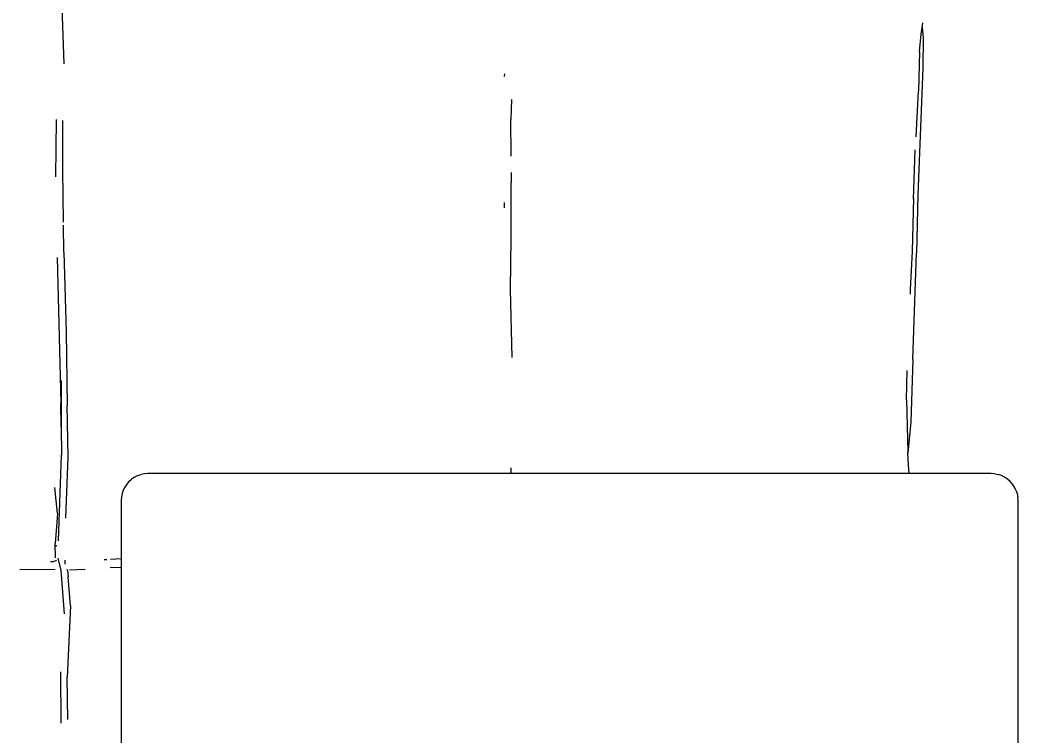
# Model space of a CAD drawing. Header units: millimetres. Extents: x -41292 to 298682, y -22072 to 33155.
# Drawn here: x 35184 to 36520, y 3429 to 4388 of the extents above; entities that cross this region are included whole.
import ezdxf

# ---------------------------------------------------------------- set-up
doc = ezdxf.new("R2010")
doc.units = ezdxf.units.MM

# ---------------------------------------------------------------- blocks, each defined once
blk = doc.blocks.new('AHSISHEUD')
for p, q in [((35866.9, 22079), (35870.2, 21976.8)), ((37017.4, 22016.6), (37018.7, 22025.6)), ((37018.7, 22025.6), (37019.6, 22031.8)), ((37018.7, 22025.6), (37020.1, 22011.6)), ((37015.2, 21993.5), (37017.4, 22016.6)), ((37020.1, 22011.6), (37019.6, 21971)), ((37015.2, 21993.5), (37014, 21940.6)), ((37019.6, 21971), (37013.2, 21801.6)), ((36460.2, 21960), (36460.3, 21963.7)), ((37012.1, 21905.8), (37014, 21940.6)), ((36469.4, 21929.2), (36468.4, 21902.5)), ((35859.8, 21826), (35860.7, 21902.6)), ((35860.7, 21902.6), (35860.7, 21902.7)), ((35868.9, 21835.1), (35868.9, 21901)), ((36468.8, 21853.4), (36468.4, 21902.5)), ((37010.8, 21879.4), (37012.1, 21905.8)), ((37007, 21795.8), (37009.5, 21861.9)), ((35869.8, 21764.9), (35868.9, 21835.1)), ((36468.8, 21831.6), (36468.7, 21818.2)), ((36468.8, 21743.9), (36468.7, 21818.2)), ((37007.1, 21797.8), (37005.5, 21725.7)), ((37013.2, 21801.6), (37011.3, 21723.6)), ((37013.2, 21801.6), (37012.5, 21783.6)), ((36459.9, 21784.2), (36459.9, 21791.4)), ((35870.3, 21724.9), (35869.8, 21761.3)), ((36468.2, 21675), (36468.8, 21743.9)), ((37005.5, 21725.7), (37002.6, 21675)), ((35861.5, 21717.7), (35866.6, 21523)), ((35870.3, 21724.9), (35873.4, 21617.7)), ((37006.5, 21581.4), (37011.3, 21723.6)), ((36470.3, 21584.2), (36468.2, 21675)), ((37002.6, 21675), (37002.6, 21668.8)), ((35873.4, 21617.7), (35874.8, 21520)), ((37006.5, 21581.4), (37003.8, 21497.7)), ((36997.7, 21527.2), (36998.7, 21566.7)), ((35866.7, 21553.2), (35866.9, 21491.1)), ((36997.7, 21527.2), (36999.5, 21457.5)), ((35866.9, 21491.1), (35866.6, 21523)), ((35876.1, 21450.5), (35874.8, 21520)), ((35866.9, 21491.1), (35867.1, 21453.3)), ((37003.8, 21497.7), (36999.6, 21456.1)), ((35863.3, 21338.7), (35867.1, 21453.3)), ((35873.1, 21368.9), (35876.1, 21450.5)), ((36999.6, 21456.1), (36999.5, 21457.5)), ((37000.5, 21440.2), (36999.6, 21456.1)), ((36468.4, 21436.4), (36468.6, 21428.7)), ((37001.2, 21428.7), (37000.5, 21440.2)), ((35957.6, 21418.2), (35961.1, 21421.3)), ((35965, 21423.9), (35961.1, 21421.3)), ((35965, 21423.9), (35969.2, 21425.9)), ((35969.2, 21425.9), (35973.7, 21427.4)), ((35978.3, 21428.4), (35973.7, 21427.4)), ((35983, 21428.7), (35978.3, 21428.4)), ((36468.6, 21428.7), (35983, 21428.7)), ((37001.2, 21428.7), (36468.6, 21428.7)), ((37111.1, 21428.7), (37001.2, 21428.7)), ((37115.8, 21428.4), (37111.1, 21428.7)), ((37115.8, 21428.4), (37120.4, 21427.4)), ((37124.9, 21425.9), (37120.4, 21427.4)), ((37129.1, 21423.9), (37124.9, 21425.9)), ((37133, 21421.3), (37129.1, 21423.9)), ((37136.5, 21418.2), (37133, 21421.3)), ((35861.9, 21375.1), (35858.6, 21410.1)), ((35949.8, 21406.5), (35948.3, 21402.1)), ((35951.9, 21410.7), (35949.8, 21406.5)), ((35954.5, 21414.6), (35951.9, 21410.7)), ((35957.6, 21418.2), (35954.5, 21414.6)), ((37139.6, 21414.6), (37136.5, 21418.2)), ((37142.2, 21410.7), (37139.6, 21414.6)), ((37144.3, 21406.5), (37142.2, 21410.7)), ((37144.3, 21406.5), (37145.8, 21402.1)), ((35947.4, 21397.5), (35947, 21392.8)), ((35947, 21392.8), (35947, 21314.4)), ((35948.3, 21402.1), (35947.4, 21397.5)), ((37145.8, 21402.1), (37146.7, 21397.5)), ((37147, 21392.8), (37146.7, 21397.5)), ((37147, 20964.6), (37147, 21392.8)), ((35861.9, 21375.1), (35858.9, 21335.1)), ((35859.1, 21315.9), (35858.9, 21335.1)), ((35860.3, 21331.3), (35860.4, 21332.7)), ((35856, 21311.1), (35861.1, 21312.8)), ((35864.3, 21310), (35863, 21315.7)), ((35872.2, 21308.2), (35872.3, 21312.8)), ((35927.9, 21313.4), (35924.4, 21313.2)), ((35947, 21314.4), (35933, 21313.7)), ((35947, 21314.4), (35947, 21303.2)), ((35858.8, 21300.2), (35811.7, 21299.9)), ((35852.4, 21311.1), (35856, 21311.1)), ((35866.9, 21298.8), (35864.3, 21310)), ((35871.2, 21241.1), (35866.9, 21298.8)), ((35872.4, 21307.7), (35872.2, 21308.2)), ((35872.2, 21307.6), (35872.2, 21308.2)), ((35875.3, 21299), (35874.8, 21300.3)), ((35875.3, 21299), (35876.4, 21290.3)), ((35898.8, 21300.5), (35878, 21299.3)), ((35947, 21303.2), (35932.5, 21302.5)), ((35947, 21303.2), (35947, 20964.6)), ((35879.2, 21251.8), (35876.4, 21290.3)), ((35879.2, 21251.8), (35874.7, 21156.2)), ((35866.9, 21094.5), (35866.5, 21163.2)), ((35875.9, 21099.7), (35874.7, 21156.2))]:
    blk.add_line(p, q)

msp = doc.modelspace()

# ---------------------------------------------------------------- block references
msp.add_blockref('AHSISHEUD', (-627.37, -17648.09))

doc.saveas('drawing.dxf')
